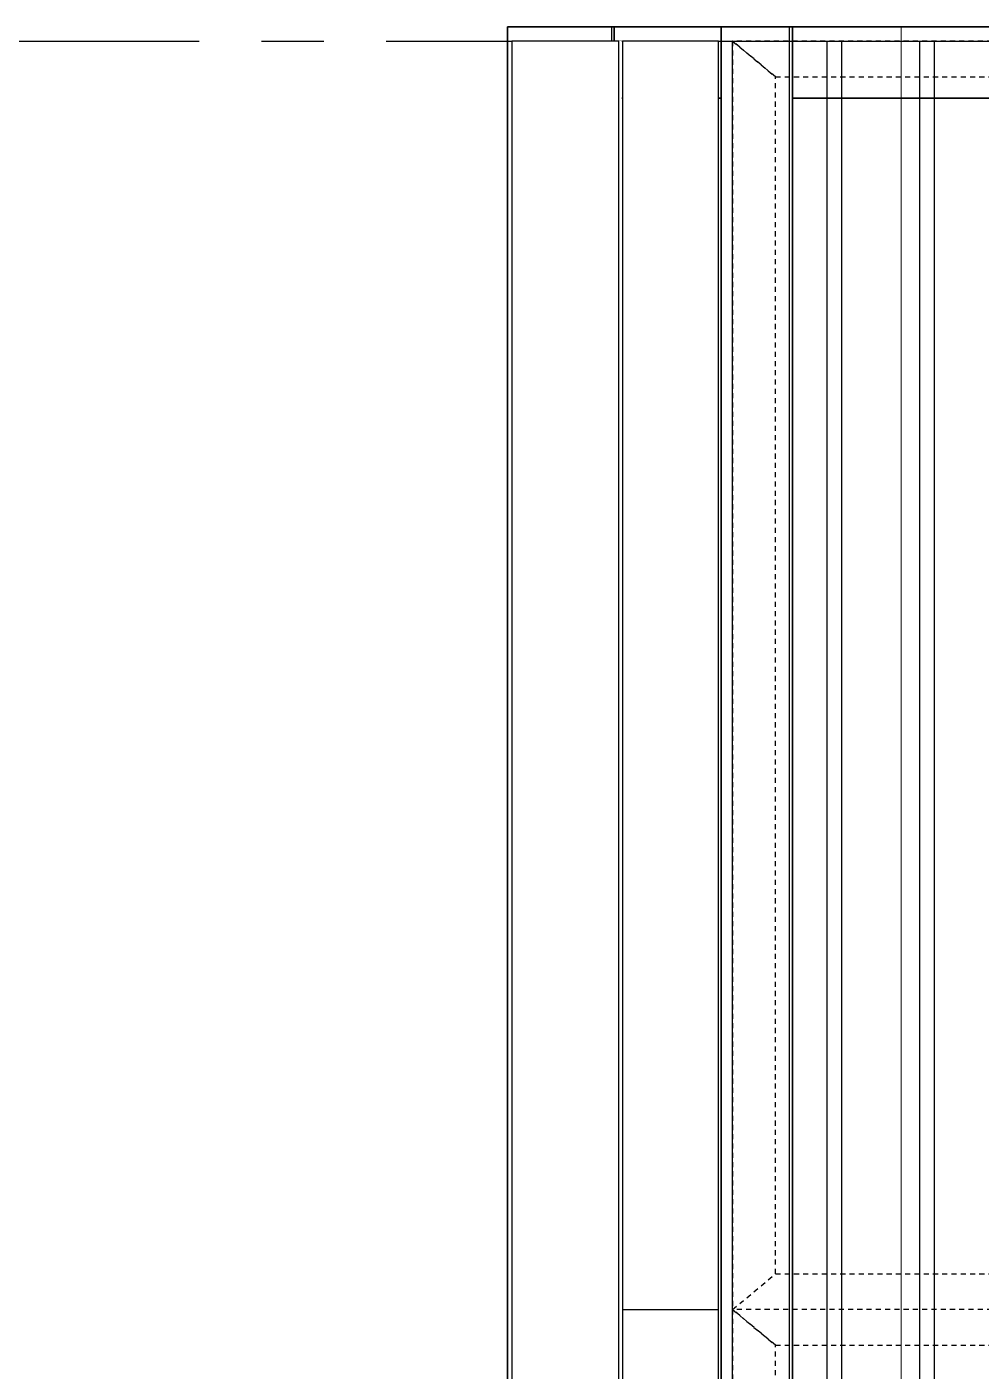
# Model space of a CAD drawing. Header units: millimetres. Extents: x -1379 to 1385823, y -4884429 to 548763.
# Drawn here: x 555367 to 556036, y -2334295 to -2333351 of the extents above; entities that cross this region are included whole.
import ezdxf

# ---------------------------------------------------------------- set-up
doc = ezdxf.new("R2010")
doc.units = ezdxf.units.MM
doc.set_wipeout_variables(frame=1)
for name, pattern in [('CENTER', [50.8, 31.75, -6.35, 6.35, -6.35]), ('TA_GL_000.70000', [1.925, 0.7, -0.175, 0.175, -0.175, 0.7]), ('TA_HL_001.00000', [6.5, 3.55, -2.95])]:
    doc.linetypes.add(name, pattern=pattern)
for name, color, linetype in [('000 - 0_SYM_DWG_GRIDLINE_MAIN_COLOR_251', 7, 'Continuous'), ('000 - GRID', 7, 'CENTER'), ('010 - ASPG_EXTR_MAIN_COLOR_2', 7, 'Continuous'), ('010 - ASPG_EXTR_WIPEOUT_', 7, 'Continuous'), ('010 - ASPG_FRAMING_MAIN_COLOR_1', 7, 'Continuous'), ('010 - ASPG_FRAMING_SUB_COLOR_2', 7, 'Continuous'), ('010 - ASPG_FRAMING_WIPEOUT_', 7, 'Continuous')]:
    doc.layers.add(name, color=color, linetype=linetype)
doc.layers.add('000 - CONCRETE_EX_LOUVERS_DEF_SUB', color=7, linetype='Continuous', plot=False)
doc.styles.add('TA', font='', dxfattribs={"height": 4.5})
doc.styles.get('TA').set_extended_font_data('Cordia New')

# ---------------------------------------------------------------- blocks, each defined once
blk = doc.blocks.new('DPA_CP_Entrance Louver Grill Vertical Z - Louver Grill Vertical Z-5247632-IV01 - ELEVATION 2')
at = {"layer": '000 - CONCRETE_EX_LOUVERS_DEF_SUB', "color": 7}
for p, q in [((-2315352.73, 111625), (-2315427.73, 111625)), ((-2315427.73, 111625), (-2315354.73, 111625)), ((-2315427.73, 111625), (-2315427.73, 109825)), ((-2315427.73, 111625), (-2315427.73, 109825)), ((-2315354.73, 111625), (-2315427.73, 111625)), ((-2315427.73, 111625), (-2315352.73, 111625)), ((-2315427.73, 109825), (-2315427.73, 111625)), ((-2315427.73, 109825), (-2315427.73, 111625)), ((-2315354.73, 111625), (-2315352.73, 111625)), ((-2315352.73, 111625), (-2315354.73, 111625)), ((-2315352.73, 111625), (-2315352.73, 109825)), ((-2315352.73, 109825), (-2315352.73, 111625)), ((-2315352.73, 111625), (-2315352.73, 109825)), ((-2315352.73, 109825), (-2315352.73, 111625)), ((-2315277.73, 111625), (-2315352.73, 111625)), ((-2315352.73, 111625), (-2315352.73, 111575)), ((-2315352.73, 111575), (-2315352.73, 111625)), ((-2315352.73, 111625), (-2315277.73, 111625)), ((-2315277.73, 111625), (-2315227.73, 111625)), ((-2315227.73, 111625), (-2315277.73, 111625)), ((-2315277.73, 111625), (-2315227.73, 111625)), ((-2315227.73, 111625), (-2315277.73, 111625)), ((-2315277.73, 111625), (-2315277.73, 109825)), ((-2315277.73, 109825), (-2315277.73, 111625)), ((-2315277.73, 111625), (-2315277.73, 109825)), ((-2315277.73, 109825), (-2315277.73, 111625)), ((-2315277.73, 111575), (-2315277.73, 111625)), ((-2315277.73, 111625), (-2315277.73, 111575)), ((-2315352.73, 111575), (-2315277.73, 111575)), ((-2315277.73, 111575), (-2315352.73, 111575)), ((-2315227.73, 109885), (-2315227.73, 111575)), ((-2315227.73, 109885), (-2315227.73, 111575)), ((-2315227.73, 109885), (-2315227.73, 111575)), ((-2315227.73, 109885), (-2315227.73, 111575))]:
    blk.add_line(p, q, dxfattribs=at)
blk = doc.blocks.new('GM_Louver Grill Vertical Z1 - Z Profile-5053999-IV01 - ELEVATION 2')
at = {"layer": '000 - CONCRETE_EX_LOUVERS_DEF_SUB', "color": 7, "lineweight": 9}
for p, q in [((-2315425.73, 111625), (-2315427.73, 111625)), ((-2315427.73, 111625), (-2315354.73, 111625)), ((-2315427.73, 109825), (-2315427.73, 111625)), ((-2315427.73, 109825), (-2315427.73, 111625)), ((-2315427.73, 109825), (-2315427.73, 111625)), ((-2315352.73, 111625), (-2315425.73, 111625)), ((-2315354.73, 111625), (-2315352.73, 111625)), ((-2315352.73, 111625), (-2315352.73, 109825)), ((-2315352.73, 109825), (-2315352.73, 111625))]:
    blk.add_line(p, q, dxfattribs=at)
blk = doc.blocks.new('DPA_CP_Entrance Louver Grill Vertical Z - Louver Grill Vertical Z-5053933-IV01 - ELEVATION 2')
at = {"layer": '000 - CONCRETE_EX_LOUVERS_DEF_SUB', "color": 7}
for p, q in [((-2315352.73, 111625), (-2315427.73, 111625)), ((-2315427.73, 111625), (-2315354.73, 111625)), ((-2315427.73, 111625), (-2315427.73, 109825)), ((-2315427.73, 111625), (-2315427.73, 109825)), ((-2315354.73, 111625), (-2315427.73, 111625)), ((-2315427.73, 111625), (-2315352.73, 111625)), ((-2315427.73, 109825), (-2315427.73, 111625)), ((-2315427.73, 109825), (-2315427.73, 111625)), ((-2315354.73, 111625), (-2315352.73, 111625)), ((-2315352.73, 111625), (-2315354.73, 111625)), ((-2315352.73, 111625), (-2315352.73, 109825)), ((-2315352.73, 109825), (-2315352.73, 111625)), ((-2315352.73, 111625), (-2315352.73, 109825)), ((-2315352.73, 109825), (-2315352.73, 111625)), ((-2315277.73, 111625), (-2315352.73, 111625)), ((-2315352.73, 111625), (-2315352.73, 111575)), ((-2315352.73, 111575), (-2315352.73, 111625)), ((-2315352.73, 111625), (-2315277.73, 111625)), ((-2315277.73, 111625), (-2315227.73, 111625)), ((-2315227.73, 111625), (-2315277.73, 111625)), ((-2315277.73, 111625), (-2315227.73, 111625)), ((-2315227.73, 111625), (-2315277.73, 111625)), ((-2315277.73, 111625), (-2315277.73, 109825)), ((-2315277.73, 109825), (-2315277.73, 111625)), ((-2315277.73, 111625), (-2315277.73, 109825)), ((-2315277.73, 109825), (-2315277.73, 111625)), ((-2315277.73, 111575), (-2315277.73, 111625)), ((-2315277.73, 111625), (-2315277.73, 111575)), ((-2315352.73, 111575), (-2315277.73, 111575)), ((-2315277.73, 111575), (-2315352.73, 111575)), ((-2315227.73, 109885), (-2315227.73, 111575)), ((-2315227.73, 109885), (-2315227.73, 111575)), ((-2315227.73, 109885), (-2315227.73, 111575)), ((-2315227.73, 109885), (-2315227.73, 111575))]:
    blk.add_line(p, q, dxfattribs=at)
blk = doc.blocks.new('DPA_CP_Entrance Louver Grill Vertical Z - Louver Grill Vertical Z-V47-IV01 - ELEVATION 2')
at = {"layer": '000 - CONCRETE_EX_LOUVERS_DEF_SUB', "color": 7}
for p, q in [((-2315352.73, 111625), (-2315427.73, 111625)), ((-2315427.73, 111625), (-2315354.73, 111625)), ((-2315427.73, 111625), (-2315427.73, 109825)), ((-2315427.73, 111625), (-2315427.73, 109825)), ((-2315354.73, 111625), (-2315427.73, 111625)), ((-2315427.73, 111625), (-2315352.73, 111625)), ((-2315427.73, 109825), (-2315427.73, 111625)), ((-2315427.73, 109825), (-2315427.73, 111625)), ((-2315354.73, 111625), (-2315352.73, 111625)), ((-2315354.73, 111625), (-2315354.73, 109825)), ((-2315354.73, 111625), (-2315354.73, 109825)), ((-2315352.73, 111625), (-2315354.73, 111625)), ((-2315352.73, 111625), (-2315352.73, 109825)), ((-2315352.73, 109825), (-2315352.73, 111625)), ((-2315352.73, 111625), (-2315352.73, 109825)), ((-2315352.73, 109825), (-2315352.73, 111625)), ((-2315277.73, 111625), (-2315352.73, 111625)), ((-2315352.73, 111625), (-2315352.73, 111575)), ((-2315352.73, 111575), (-2315352.73, 111625)), ((-2315352.73, 111625), (-2315277.73, 111625)), ((-2315277.73, 111625), (-2315227.73, 111625)), ((-2315227.73, 111625), (-2315277.73, 111625)), ((-2315277.73, 111625), (-2315227.73, 111625)), ((-2315227.73, 111625), (-2315277.73, 111625)), ((-2315277.73, 111625), (-2315277.73, 109825)), ((-2315277.73, 109825), (-2315277.73, 111625)), ((-2315277.73, 111625), (-2315277.73, 109825)), ((-2315277.73, 109825), (-2315277.73, 111625)), ((-2315277.73, 111575), (-2315277.73, 111625)), ((-2315277.73, 111625), (-2315277.73, 111575)), ((-2315227.73, 109825), (-2315227.73, 111625)), ((-2315352.73, 111575), (-2315277.73, 111575)), ((-2315277.73, 111575), (-2315352.73, 111575)), ((-2315227.73, 109885), (-2315227.73, 111575)), ((-2315227.73, 109885), (-2315227.73, 111575)), ((-2315227.73, 109885), (-2315227.73, 111575))]:
    blk.add_line(p, q, dxfattribs=at)
blk = doc.blocks.new('GM_Louver Grill Vertical Z1 - Z Profile-V48-IV01 - ELEVATION 2')
at = {"layer": '000 - CONCRETE_EX_LOUVERS_DEF_SUB', "color": 7, "lineweight": 9}
for p, q in [((-2315425.73, 111625), (-2315427.73, 111625)), ((-2315427.73, 111625), (-2315354.73, 111625)), ((-2315427.73, 109825), (-2315427.73, 111625)), ((-2315427.73, 109825), (-2315427.73, 111625)), ((-2315427.73, 109825), (-2315427.73, 111625)), ((-2315352.73, 111625), (-2315425.73, 111625)), ((-2315354.73, 111625), (-2315352.73, 111625)), ((-2315354.73, 111625), (-2315354.73, 109825)), ((-2315354.73, 109825), (-2315354.73, 111625)), ((-2315352.73, 111625), (-2315352.73, 109825)), ((-2315352.73, 109825), (-2315352.73, 111625))]:
    blk.add_line(p, q, dxfattribs=at)
blk = doc.blocks.new('DPA_CP_Entrance Louver Grill Vertical Z - Louver Grill Vertical Z-5243039-IV01 - ELEVATION 2')
at = {"layer": '000 - CONCRETE_EX_LOUVERS_DEF_SUB', "color": 7}
for p, q in [((-2315277.73, 111625), (-2315227.73, 111625)), ((-2315227.73, 111625), (-2315277.73, 111625)), ((-2315277.73, 111625), (-2315277.73, 109825)), ((-2315277.73, 109825), (-2315277.73, 111625)), ((-2315227.73, 111625), (-2315277.73, 111625)), ((-2315277.73, 111625), (-2315229.73, 111625)), ((-2315277.73, 109825), (-2315277.73, 111625)), ((-2315277.73, 109825), (-2315277.73, 111625)), ((-2315277.73, 111575), (-2315277.73, 111625)), ((-2315277.73, 111625), (-2315277.73, 111575)), ((-2315277.73, 111625), (-2313909.73, 111625)), ((-2315277.73, 111625), (-2313909.73, 111625)), ((-2315229.73, 111625), (-2315227.73, 111625)), ((-2315229.73, 109825), (-2315229.73, 111625)), ((-2315229.73, 109825), (-2315229.73, 111625)), ((-2315227.73, 111625), (-2315227.73, 109825)), ((-2315227.73, 109825), (-2315227.73, 111625)), ((-2315227.73, 109885), (-2315227.73, 111575)), ((-2315227.73, 109885), (-2315227.73, 111575)), ((-2313959.73, 111575), (-2315227.73, 111575)), ((-2315227.73, 111575), (-2313959.73, 111575)), ((-2313959.73, 111575), (-2315227.73, 111575)), ((-2315227.73, 111575), (-2313959.73, 111575)), ((-2315227.73, 109885), (-2315227.73, 111575)), ((-2315227.73, 109885), (-2315227.73, 111575))]:
    blk.add_line(p, q, dxfattribs=at)
blk = doc.blocks.new('GM_Louver Grill Vertical Z1 - Z Profile-V49-IV01 - ELEVATION 2')
at = {"layer": '000 - CONCRETE_EX_LOUVERS_DEF_SUB', "color": 7, "lineweight": 9}
blk.add_line((-2314009.73, 109825), (-2314009.73, 111625), dxfattribs=at)
blk = doc.blocks.new('DPA_CP_Entrance Louver Grill Vertical Z - Louver Grill Vertical Z-5242974-IV01 - ELEVATION 2')
at = {"layer": '000 - CONCRETE_EX_LOUVERS_DEF_SUB', "color": 7}
for p, q in [((-2315227.73, 111625), (-2315277.73, 111625)), ((-2315277.73, 111625), (-2315227.73, 111625)), ((-2315277.73, 109825), (-2315277.73, 111625)), ((-2315277.73, 109825), (-2315277.73, 111625)), ((-2315229.73, 111625), (-2315277.73, 111625)), ((-2315277.73, 111625), (-2315227.73, 111625)), ((-2315277.73, 111625), (-2315277.73, 109825)), ((-2315277.73, 111625), (-2315277.73, 109825)), ((-2315277.73, 111575), (-2315277.73, 111625)), ((-2315277.73, 111625), (-2315277.73, 111575)), ((-2313910.23, 111625), (-2315277.73, 111625)), ((-2313910.23, 111625), (-2315277.73, 111625)), ((-2315227.73, 111625), (-2315229.73, 111625)), ((-2315227.73, 111575), (-2315227.73, 109885)), ((-2315227.73, 109885), (-2315227.73, 111575)), ((-2315227.73, 111575), (-2315227.73, 109885)), ((-2315227.73, 109885), (-2315227.73, 111575)), ((-2315227.73, 111575), (-2313960.23, 111575)), ((-2313960.23, 111575), (-2315227.73, 111575)), ((-2315227.73, 111575), (-2313960.23, 111575)), ((-2313960.23, 111575), (-2315227.73, 111575)), ((-2315227.73, 111575), (-2315227.73, 109885)), ((-2315227.73, 109885), (-2315227.73, 111575))]:
    blk.add_line(p, q, dxfattribs=at)
blk = doc.blocks.new('C-1-IV01_REV00_20260605-145254_ELEVATION_2_EX')
at = {"layer": '000 - CONCRETE_EX_LOUVERS_DEF_SUB', "color": 7}
for name, p in [('DPA_CP_Entrance Louver Grill Vertical Z - Louver Grill Vertical Z-5247632-IV01 - ELEVATION 2', (2299332.73, -1.01)), ('GM_Louver Grill Vertical Z1 - Z Profile-5053999-IV01 - ELEVATION 2', (2299332.73, -1.01)), ('GM_Louver Grill Vertical Z1 - Z Profile-5053999-IV01 - ELEVATION 2', (2299332.73, -1.01)), ('GM_Louver Grill Vertical Z1 - Z Profile-5053999-IV01 - ELEVATION 2', (2299332.73, -1.01)), ('GM_Louver Grill Vertical Z1 - Z Profile-5053999-IV01 - ELEVATION 2', (2299332.73, -1.01)), ('GM_Louver Grill Vertical Z1 - Z Profile-5053999-IV01 - ELEVATION 2', (2299332.73, -1.01)), ('GM_Louver Grill Vertical Z1 - Z Profile-5053999-IV01 - ELEVATION 2', (2299332.73, -1.01)), ('GM_Louver Grill Vertical Z1 - Z Profile-5053999-IV01 - ELEVATION 2', (2299332.73, -1.01)), ('GM_Louver Grill Vertical Z1 - Z Profile-5053999-IV01 - ELEVATION 2', (2299332.73, -1.01)), ('GM_Louver Grill Vertical Z1 - Z Profile-5053999-IV01 - ELEVATION 2', (2299332.73, -1.01)), ('GM_Louver Grill Vertical Z1 - Z Profile-5053999-IV01 - ELEVATION 2', (2299332.73, -1.01)), ('GM_Louver Grill Vertical Z1 - Z Profile-5053999-IV01 - ELEVATION 2', (2299332.73, -1.01)), ('GM_Louver Grill Vertical Z1 - Z Profile-5053999-IV01 - ELEVATION 2', (2299332.73, -1.01)), ('GM_Louver Grill Vertical Z1 - Z Profile-5053999-IV01 - ELEVATION 2', (2299332.73, -1.01)), ('GM_Louver Grill Vertical Z1 - Z Profile-5053999-IV01 - ELEVATION 2', (2299332.73, -1.01)), ('DPA_CP_Entrance Louver Grill Vertical Z - Louver Grill Vertical Z-5053933-IV01 - ELEVATION 2', (2299332.73, -1.01)), ('DPA_CP_Entrance Louver Grill Vertical Z - Louver Grill Vertical Z-5053933-IV01 - ELEVATION 2', (2299332.73, -1.01)), ('DPA_CP_Entrance Louver Grill Vertical Z - Louver Grill Vertical Z-5053933-IV01 - ELEVATION 2', (2299332.73, -1.01)), ('DPA_CP_Entrance Louver Grill Vertical Z - Louver Grill Vertical Z-5053933-IV01 - ELEVATION 2', (2299332.73, -1.01)), ('DPA_CP_Entrance Louver Grill Vertical Z - Louver Grill Vertical Z-5053933-IV01 - ELEVATION 2', (2299332.73, -1.01)), ('DPA_CP_Entrance Louver Grill Vertical Z - Louver Grill Vertical Z-5053933-IV01 - ELEVATION 2', (2299332.73, -1.01)), ('DPA_CP_Entrance Louver Grill Vertical Z - Louver Grill Vertical Z-5053933-IV01 - ELEVATION 2', (2299332.73, -1.01)), ('DPA_CP_Entrance Louver Grill Vertical Z - Louver Grill Vertical Z-5053933-IV01 - ELEVATION 2', (2299332.73, -1.01)), ('DPA_CP_Entrance Louver Grill Vertical Z - Louver Grill Vertical Z-5053933-IV01 - ELEVATION 2', (2299332.73, -1.01)), ('DPA_CP_Entrance Louver Grill Vertical Z - Louver Grill Vertical Z-V47-IV01 - ELEVATION 2', (2299332.73, -1.01)), ('GM_Louver Grill Vertical Z1 - Z Profile-5053999-IV01 - ELEVATION 2', (2299332.73, -1.01)), ('GM_Louver Grill Vertical Z1 - Z Profile-5053999-IV01 - ELEVATION 2', (2299332.73, -1.01)), ('GM_Louver Grill Vertical Z1 - Z Profile-5053999-IV01 - ELEVATION 2', (2299332.73, -1.01)), ('GM_Louver Grill Vertical Z1 - Z Profile-5053999-IV01 - ELEVATION 2', (2299332.73, -1.01)), ('GM_Louver Grill Vertical Z1 - Z Profile-5053999-IV01 - ELEVATION 2', (2299332.73, -1.01)), ('GM_Louver Grill Vertical Z1 - Z Profile-5053999-IV01 - ELEVATION 2', (2299332.73, -1.01)), ('GM_Louver Grill Vertical Z1 - Z Profile-5053999-IV01 - ELEVATION 2', (2299332.73, -1.01)), ('GM_Louver Grill Vertical Z1 - Z Profile-5053999-IV01 - ELEVATION 2', (2299332.73, -1.01)), ('GM_Louver Grill Vertical Z1 - Z Profile-5053999-IV01 - ELEVATION 2', (2299332.73, -1.01)), ('GM_Louver Grill Vertical Z1 - Z Profile-5053999-IV01 - ELEVATION 2', (2299332.73, -1.01)), ('GM_Louver Grill Vertical Z1 - Z Profile-5053999-IV01 - ELEVATION 2', (2299332.73, -1.01)), ('GM_Louver Grill Vertical Z1 - Z Profile-5053999-IV01 - ELEVATION 2', (2299332.73, -1.01)), ('GM_Louver Grill Vertical Z1 - Z Profile-5053999-IV01 - ELEVATION 2', (2299332.73, -1.01)), ('GM_Louver Grill Vertical Z1 - Z Profile-5053999-IV01 - ELEVATION 2', (2299332.73, -1.01)), ('GM_Louver Grill Vertical Z1 - Z Profile-5053999-IV01 - ELEVATION 2', (2299332.73, -1.01)), ('GM_Louver Grill Vertical Z1 - Z Profile-5053999-IV01 - ELEVATION 2', (2299332.73, -1.01)), ('GM_Louver Grill Vertical Z1 - Z Profile-5053999-IV01 - ELEVATION 2', (2299332.73, -1.01)), ('GM_Louver Grill Vertical Z1 - Z Profile-5053999-IV01 - ELEVATION 2', (2299332.73, -1.01)), ('GM_Louver Grill Vertical Z1 - Z Profile-5053999-IV01 - ELEVATION 2', (2299332.73, -1.01)), ('GM_Louver Grill Vertical Z1 - Z Profile-5053999-IV01 - ELEVATION 2', (2299332.73, -1.01)), ('GM_Louver Grill Vertical Z1 - Z Profile-5053999-IV01 - ELEVATION 2', (2299332.73, -1.01)), ('GM_Louver Grill Vertical Z1 - Z Profile-5053999-IV01 - ELEVATION 2', (2299332.73, -1.01)), ('GM_Louver Grill Vertical Z1 - Z Profile-5053999-IV01 - ELEVATION 2', (2299332.73, -1.01)), ('GM_Louver Grill Vertical Z1 - Z Profile-5053999-IV01 - ELEVATION 2', (2299332.73, -1.01)), ('GM_Louver Grill Vertical Z1 - Z Profile-5053999-IV01 - ELEVATION 2', (2299332.73, -1.01)), ('GM_Louver Grill Vertical Z1 - Z Profile-5053999-IV01 - ELEVATION 2', (2299332.73, -1.01)), ('GM_Louver Grill Vertical Z1 - Z Profile-5053999-IV01 - ELEVATION 2', (2299332.73, -1.01)), ('GM_Louver Grill Vertical Z1 - Z Profile-5053999-IV01 - ELEVATION 2', (2299332.73, -1.01)), ('GM_Louver Grill Vertical Z1 - Z Profile-5053999-IV01 - ELEVATION 2', (2299332.73, -1.01)), ('GM_Louver Grill Vertical Z1 - Z Profile-5053999-IV01 - ELEVATION 2', (2299332.73, -1.01)), ('GM_Louver Grill Vertical Z1 - Z Profile-5053999-IV01 - ELEVATION 2', (2299332.73, -1.01)), ('GM_Louver Grill Vertical Z1 - Z Profile-5053999-IV01 - ELEVATION 2', (2299332.73, -1.01)), ('GM_Louver Grill Vertical Z1 - Z Profile-5053999-IV01 - ELEVATION 2', (2299332.73, -1.01)), ('GM_Louver Grill Vertical Z1 - Z Profile-5053999-IV01 - ELEVATION 2', (2299332.73, -1.01)), ('GM_Louver Grill Vertical Z1 - Z Profile-5053999-IV01 - ELEVATION 2', (2299332.73, -1.01)), ('GM_Louver Grill Vertical Z1 - Z Profile-5053999-IV01 - ELEVATION 2', (2299332.73, -1.01)), ('GM_Louver Grill Vertical Z1 - Z Profile-5053999-IV01 - ELEVATION 2', (2299332.73, -1.01)), ('GM_Louver Grill Vertical Z1 - Z Profile-5053999-IV01 - ELEVATION 2', (2299332.73, -1.01)), ('GM_Louver Grill Vertical Z1 - Z Profile-5053999-IV01 - ELEVATION 2', (2299332.73, -1.01)), ('GM_Louver Grill Vertical Z1 - Z Profile-5053999-IV01 - ELEVATION 2', (2299332.73, -1.01)), ('GM_Louver Grill Vertical Z1 - Z Profile-5053999-IV01 - ELEVATION 2', (2299332.73, -1.01)), ('GM_Louver Grill Vertical Z1 - Z Profile-5053999-IV01 - ELEVATION 2', (2299332.73, -1.01)), ('GM_Louver Grill Vertical Z1 - Z Profile-5053999-IV01 - ELEVATION 2', (2299332.73, -1.01)), ('GM_Louver Grill Vertical Z1 - Z Profile-5053999-IV01 - ELEVATION 2', (2299332.73, -1.01)), ('GM_Louver Grill Vertical Z1 - Z Profile-5053999-IV01 - ELEVATION 2', (2299332.73, -1.01)), ('GM_Louver Grill Vertical Z1 - Z Profile-5053999-IV01 - ELEVATION 2', (2299332.73, -1.01)), ('GM_Louver Grill Vertical Z1 - Z Profile-5053999-IV01 - ELEVATION 2', (2299332.73, -1.01)), ('GM_Louver Grill Vertical Z1 - Z Profile-5053999-IV01 - ELEVATION 2', (2299332.73, -1.01)), ('GM_Louver Grill Vertical Z1 - Z Profile-5053999-IV01 - ELEVATION 2', (2299332.73, -1.01)), ('GM_Louver Grill Vertical Z1 - Z Profile-5053999-IV01 - ELEVATION 2', (2299332.73, -1.01)), ('GM_Louver Grill Vertical Z1 - Z Profile-5053999-IV01 - ELEVATION 2', (2299332.73, -1.01)), ('GM_Louver Grill Vertical Z1 - Z Profile-5053999-IV01 - ELEVATION 2', (2299332.73, -1.01)), ('GM_Louver Grill Vertical Z1 - Z Profile-5053999-IV01 - ELEVATION 2', (2299332.73, -1.01)), ('GM_Louver Grill Vertical Z1 - Z Profile-5053999-IV01 - ELEVATION 2', (2299332.73, -1.01)), ('GM_Louver Grill Vertical Z1 - Z Profile-5053999-IV01 - ELEVATION 2', (2299332.73, -1.01)), ('GM_Louver Grill Vertical Z1 - Z Profile-5053999-IV01 - ELEVATION 2', (2299332.73, -1.01)), ('GM_Louver Grill Vertical Z1 - Z Profile-5053999-IV01 - ELEVATION 2', (2299332.73, -1.01)), ('GM_Louver Grill Vertical Z1 - Z Profile-5053999-IV01 - ELEVATION 2', (2299332.73, -1.01)), ('GM_Louver Grill Vertical Z1 - Z Profile-5053999-IV01 - ELEVATION 2', (2299332.73, -1.01)), ('GM_Louver Grill Vertical Z1 - Z Profile-5053999-IV01 - ELEVATION 2', (2299332.73, -1.01)), ('GM_Louver Grill Vertical Z1 - Z Profile-5053999-IV01 - ELEVATION 2', (2299332.73, -1.01)), ('GM_Louver Grill Vertical Z1 - Z Profile-5053999-IV01 - ELEVATION 2', (2299332.73, -1.01)), ('GM_Louver Grill Vertical Z1 - Z Profile-5053999-IV01 - ELEVATION 2', (2299332.73, -1.01)), ('GM_Louver Grill Vertical Z1 - Z Profile-5053999-IV01 - ELEVATION 2', (2299332.73, -1.01)), ('GM_Louver Grill Vertical Z1 - Z Profile-5053999-IV01 - ELEVATION 2', (2299332.73, -1.01)), ('GM_Louver Grill Vertical Z1 - Z Profile-5053999-IV01 - ELEVATION 2', (2299332.73, -1.01)), ('GM_Louver Grill Vertical Z1 - Z Profile-5053999-IV01 - ELEVATION 2', (2299332.73, -1.01)), ('GM_Louver Grill Vertical Z1 - Z Profile-5053999-IV01 - ELEVATION 2', (2299332.73, -1.01)), ('GM_Louver Grill Vertical Z1 - Z Profile-5053999-IV01 - ELEVATION 2', (2299332.73, -1.01)), ('GM_Louver Grill Vertical Z1 - Z Profile-5053999-IV01 - ELEVATION 2', (2299332.73, -1.01)), ('GM_Louver Grill Vertical Z1 - Z Profile-5053999-IV01 - ELEVATION 2', (2299332.73, -1.01)), ('GM_Louver Grill Vertical Z1 - Z Profile-5053999-IV01 - ELEVATION 2', (2299332.73, -1.01)), ('GM_Louver Grill Vertical Z1 - Z Profile-5053999-IV01 - ELEVATION 2', (2299332.73, -1.01)), ('GM_Louver Grill Vertical Z1 - Z Profile-5053999-IV01 - ELEVATION 2', (2299332.73, -1.01)), ('GM_Louver Grill Vertical Z1 - Z Profile-5053999-IV01 - ELEVATION 2', (2299332.73, -1.01)), ('GM_Louver Grill Vertical Z1 - Z Profile-5053999-IV01 - ELEVATION 2', (2299332.73, -1.01)), ('GM_Louver Grill Vertical Z1 - Z Profile-5053999-IV01 - ELEVATION 2', (2299332.73, -1.01)), ('GM_Louver Grill Vertical Z1 - Z Profile-5053999-IV01 - ELEVATION 2', (2299332.73, -1.01)), ('GM_Louver Grill Vertical Z1 - Z Profile-5053999-IV01 - ELEVATION 2', (2299332.73, -1.01)), ('GM_Louver Grill Vertical Z1 - Z Profile-5053999-IV01 - ELEVATION 2', (2299332.73, -1.01)), ('GM_Louver Grill Vertical Z1 - Z Profile-5053999-IV01 - ELEVATION 2', (2299332.73, -1.01)), ('GM_Louver Grill Vertical Z1 - Z Profile-5053999-IV01 - ELEVATION 2', (2299332.73, -1.01)), ('GM_Louver Grill Vertical Z1 - Z Profile-5053999-IV01 - ELEVATION 2', (2299332.73, -1.01)), ('GM_Louver Grill Vertical Z1 - Z Profile-5053999-IV01 - ELEVATION 2', (2299332.73, -1.01)), ('GM_Louver Grill Vertical Z1 - Z Profile-5053999-IV01 - ELEVATION 2', (2299332.73, -1.01)), ('GM_Louver Grill Vertical Z1 - Z Profile-5053999-IV01 - ELEVATION 2', (2299332.73, -1.01)), ('GM_Louver Grill Vertical Z1 - Z Profile-5053999-IV01 - ELEVATION 2', (2299332.73, -1.01)), ('GM_Louver Grill Vertical Z1 - Z Profile-5053999-IV01 - ELEVATION 2', (2299332.73, -1.01)), ('GM_Louver Grill Vertical Z1 - Z Profile-5053999-IV01 - ELEVATION 2', (2299332.73, -1.01)), ('GM_Louver Grill Vertical Z1 - Z Profile-5053999-IV01 - ELEVATION 2', (2299332.73, -1.01)), ('GM_Louver Grill Vertical Z1 - Z Profile-5053999-IV01 - ELEVATION 2', (2299332.73, -1.01)), ('GM_Louver Grill Vertical Z1 - Z Profile-5053999-IV01 - ELEVATION 2', (2299332.73, -1.01)), ('GM_Louver Grill Vertical Z1 - Z Profile-5053999-IV01 - ELEVATION 2', (2299332.73, -1.01)), ('GM_Louver Grill Vertical Z1 - Z Profile-5053999-IV01 - ELEVATION 2', (2299332.73, -1.01)), ('GM_Louver Grill Vertical Z1 - Z Profile-5053999-IV01 - ELEVATION 2', (2299332.73, -1.01)), ('GM_Louver Grill Vertical Z1 - Z Profile-5053999-IV01 - ELEVATION 2', (2299332.73, -1.01)), ('GM_Louver Grill Vertical Z1 - Z Profile-5053999-IV01 - ELEVATION 2', (2299332.73, -1.01)), ('GM_Louver Grill Vertical Z1 - Z Profile-5053999-IV01 - ELEVATION 2', (2299332.73, -1.01)), ('GM_Louver Grill Vertical Z1 - Z Profile-5053999-IV01 - ELEVATION 2', (2299332.73, -1.01)), ('GM_Louver Grill Vertical Z1 - Z Profile-5053999-IV01 - ELEVATION 2', (2299332.73, -1.01)), ('GM_Louver Grill Vertical Z1 - Z Profile-5053999-IV01 - ELEVATION 2', (2299332.73, -1.01)), ('GM_Louver Grill Vertical Z1 - Z Profile-5053999-IV01 - ELEVATION 2', (2299332.73, -1.01)), ('GM_Louver Grill Vertical Z1 - Z Profile-5053999-IV01 - ELEVATION 2', (2299332.73, -1.01)), ('GM_Louver Grill Vertical Z1 - Z Profile-5053999-IV01 - ELEVATION 2', (2299332.73, -1.01)), ('GM_Louver Grill Vertical Z1 - Z Profile-5053999-IV01 - ELEVATION 2', (2299332.73, -1.01)), ('GM_Louver Grill Vertical Z1 - Z Profile-5053999-IV01 - ELEVATION 2', (2299332.73, -1.01)), ('GM_Louver Grill Vertical Z1 - Z Profile-5053999-IV01 - ELEVATION 2', (2299332.73, -1.01)), ('GM_Louver Grill Vertical Z1 - Z Profile-5053999-IV01 - ELEVATION 2', (2299332.73, -1.01)), ('GM_Louver Grill Vertical Z1 - Z Profile-5053999-IV01 - ELEVATION 2', (2299332.73, -1.01)), ('GM_Louver Grill Vertical Z1 - Z Profile-5053999-IV01 - ELEVATION 2', (2299332.73, -1.01)), ('GM_Louver Grill Vertical Z1 - Z Profile-5053999-IV01 - ELEVATION 2', (2299332.73, -1.01)), ('GM_Louver Grill Vertical Z1 - Z Profile-5053999-IV01 - ELEVATION 2', (2299332.73, -1.01)), ('GM_Louver Grill Vertical Z1 - Z Profile-5053999-IV01 - ELEVATION 2', (2299332.73, -1.01)), ('GM_Louver Grill Vertical Z1 - Z Profile-5053999-IV01 - ELEVATION 2', (2299332.73, -1.01)), ('GM_Louver Grill Vertical Z1 - Z Profile-5053999-IV01 - ELEVATION 2', (2299332.73, -1.01)), ('GM_Louver Grill Vertical Z1 - Z Profile-5053999-IV01 - ELEVATION 2', (2299332.73, -1.01)), ('GM_Louver Grill Vertical Z1 - Z Profile-5053999-IV01 - ELEVATION 2', (2299332.73, -1.01)), ('GM_Louver Grill Vertical Z1 - Z Profile-5053999-IV01 - ELEVATION 2', (2299332.73, -1.01)), ('GM_Louver Grill Vertical Z1 - Z Profile-5053999-IV01 - ELEVATION 2', (2299332.73, -1.01)), ('GM_Louver Grill Vertical Z1 - Z Profile-5053999-IV01 - ELEVATION 2', (2299332.73, -1.01)), ('GM_Louver Grill Vertical Z1 - Z Profile-5053999-IV01 - ELEVATION 2', (2299332.73, -1.01)), ('GM_Louver Grill Vertical Z1 - Z Profile-5053999-IV01 - ELEVATION 2', (2299332.73, -1.01)), ('GM_Louver Grill Vertical Z1 - Z Profile-5053999-IV01 - ELEVATION 2', (2299332.73, -1.01)), ('GM_Louver Grill Vertical Z1 - Z Profile-5053999-IV01 - ELEVATION 2', (2299332.73, -1.01)), ('GM_Louver Grill Vertical Z1 - Z Profile-5053999-IV01 - ELEVATION 2', (2299332.73, -1.01)), ('GM_Louver Grill Vertical Z1 - Z Profile-5053999-IV01 - ELEVATION 2', (2299332.73, -1.01)), ('GM_Louver Grill Vertical Z1 - Z Profile-5053999-IV01 - ELEVATION 2', (2299332.73, -1.01)), ('GM_Louver Grill Vertical Z1 - Z Profile-5053999-IV01 - ELEVATION 2', (2299332.73, -1.01)), ('GM_Louver Grill Vertical Z1 - Z Profile-5053999-IV01 - ELEVATION 2', (2299332.73, -1.01)), ('GM_Louver Grill Vertical Z1 - Z Profile-5053999-IV01 - ELEVATION 2', (2299332.73, -1.01)), ('GM_Louver Grill Vertical Z1 - Z Profile-5053999-IV01 - ELEVATION 2', (2299332.73, -1.01)), ('GM_Louver Grill Vertical Z1 - Z Profile-5053999-IV01 - ELEVATION 2', (2299332.73, -1.01)), ('GM_Louver Grill Vertical Z1 - Z Profile-5053999-IV01 - ELEVATION 2', (2299332.73, -1.01)), ('GM_Louver Grill Vertical Z1 - Z Profile-5053999-IV01 - ELEVATION 2', (2299332.73, -1.01)), ('GM_Louver Grill Vertical Z1 - Z Profile-5053999-IV01 - ELEVATION 2', (2299332.73, -1.01)), ('GM_Louver Grill Vertical Z1 - Z Profile-5053999-IV01 - ELEVATION 2', (2299332.73, -1.01)), ('GM_Louver Grill Vertical Z1 - Z Profile-5053999-IV01 - ELEVATION 2', (2299332.73, -1.01)), ('GM_Louver Grill Vertical Z1 - Z Profile-5053999-IV01 - ELEVATION 2', (2299332.73, -1.01)), ('GM_Louver Grill Vertical Z1 - Z Profile-5053999-IV01 - ELEVATION 2', (2299332.73, -1.01)), ('GM_Louver Grill Vertical Z1 - Z Profile-5053999-IV01 - ELEVATION 2', (2299332.73, -1.01)), ('GM_Louver Grill Vertical Z1 - Z Profile-5053999-IV01 - ELEVATION 2', (2299332.73, -1.01)), ('GM_Louver Grill Vertical Z1 - Z Profile-5053999-IV01 - ELEVATION 2', (2299332.73, -1.01)), ('GM_Louver Grill Vertical Z1 - Z Profile-5053999-IV01 - ELEVATION 2', (2299332.73, -1.01)), ('GM_Louver Grill Vertical Z1 - Z Profile-5053999-IV01 - ELEVATION 2', (2299332.73, -1.01)), ('GM_Louver Grill Vertical Z1 - Z Profile-5053999-IV01 - ELEVATION 2', (2299332.73, -1.01)), ('GM_Louver Grill Vertical Z1 - Z Profile-5053999-IV01 - ELEVATION 2', (2299332.73, -1.01)), ('GM_Louver Grill Vertical Z1 - Z Profile-5053999-IV01 - ELEVATION 2', (2299332.73, -1.01)), ('GM_Louver Grill Vertical Z1 - Z Profile-5053999-IV01 - ELEVATION 2', (2299332.73, -1.01)), ('GM_Louver Grill Vertical Z1 - Z Profile-5053999-IV01 - ELEVATION 2', (2299332.73, -1.01)), ('GM_Louver Grill Vertical Z1 - Z Profile-5053999-IV01 - ELEVATION 2', (2299332.73, -1.01)), ('GM_Louver Grill Vertical Z1 - Z Profile-5053999-IV01 - ELEVATION 2', (2299332.73, -1.01)), ('GM_Louver Grill Vertical Z1 - Z Profile-5053999-IV01 - ELEVATION 2', (2299332.73, -1.01)), ('GM_Louver Grill Vertical Z1 - Z Profile-5053999-IV01 - ELEVATION 2', (2299332.73, -1.01)), ('GM_Louver Grill Vertical Z1 - Z Profile-5053999-IV01 - ELEVATION 2', (2299332.73, -1.01)), ('GM_Louver Grill Vertical Z1 - Z Profile-5053999-IV01 - ELEVATION 2', (2299332.73, -1.01)), ('GM_Louver Grill Vertical Z1 - Z Profile-5053999-IV01 - ELEVATION 2', (2299332.73, -1.01)), ('GM_Louver Grill Vertical Z1 - Z Profile-5053999-IV01 - ELEVATION 2', (2299332.73, -1.01)), ('GM_Louver Grill Vertical Z1 - Z Profile-5053999-IV01 - ELEVATION 2', (2299332.73, -1.01)), ('GM_Louver Grill Vertical Z1 - Z Profile-5053999-IV01 - ELEVATION 2', (2299332.73, -1.01)), ('GM_Louver Grill Vertical Z1 - Z Profile-5053999-IV01 - ELEVATION 2', (2299332.73, -1.01)), ('GM_Louver Grill Vertical Z1 - Z Profile-5053999-IV01 - ELEVATION 2', (2299332.73, -1.01)), ('GM_Louver Grill Vertical Z1 - Z Profile-5053999-IV01 - ELEVATION 2', (2299332.73, -1.01)), ('GM_Louver Grill Vertical Z1 - Z Profile-5053999-IV01 - ELEVATION 2', (2299332.73, -1.01)), ('GM_Louver Grill Vertical Z1 - Z Profile-5053999-IV01 - ELEVATION 2', (2299332.73, -1.01)), ('GM_Louver Grill Vertical Z1 - Z Profile-5053999-IV01 - ELEVATION 2', (2299332.73, -1.01)), ('GM_Louver Grill Vertical Z1 - Z Profile-5053999-IV01 - ELEVATION 2', (2299332.73, -1.01)), ('GM_Louver Grill Vertical Z1 - Z Profile-5053999-IV01 - ELEVATION 2', (2299332.73, -1.01)), ('GM_Louver Grill Vertical Z1 - Z Profile-5053999-IV01 - ELEVATION 2', (2299332.73, -1.01)), ('GM_Louver Grill Vertical Z1 - Z Profile-5053999-IV01 - ELEVATION 2', (2299332.73, -1.01)), ('GM_Louver Grill Vertical Z1 - Z Profile-5053999-IV01 - ELEVATION 2', (2299332.73, -1.01)), ('GM_Louver Grill Vertical Z1 - Z Profile-V48-IV01 - ELEVATION 2', (2299332.73, -1.01)), ('GM_Louver Grill Vertical Z1 - Z Profile-V48-IV01 - ELEVATION 2', (2299332.73, -1.01)), ('GM_Louver Grill Vertical Z1 - Z Profile-V48-IV01 - ELEVATION 2', (2299332.73, -1.01)), ('GM_Louver Grill Vertical Z1 - Z Profile-V48-IV01 - ELEVATION 2', (2299332.73, -1.01)), ('GM_Louver Grill Vertical Z1 - Z Profile-V48-IV01 - ELEVATION 2', (2299332.73, -1.01)), ('GM_Louver Grill Vertical Z1 - Z Profile-V48-IV01 - ELEVATION 2', (2299332.73, -1.01)), ('GM_Louver Grill Vertical Z1 - Z Profile-V48-IV01 - ELEVATION 2', (2299332.73, -1.01)), ('GM_Louver Grill Vertical Z1 - Z Profile-V48-IV01 - ELEVATION 2', (2299332.73, -1.01)), ('GM_Louver Grill Vertical Z1 - Z Profile-V48-IV01 - ELEVATION 2', (2299332.73, -1.01)), ('GM_Louver Grill Vertical Z1 - Z Profile-V48-IV01 - ELEVATION 2', (2299332.73, -1.01)), ('GM_Louver Grill Vertical Z1 - Z Profile-5053999-IV01 - ELEVATION 2', (2299332.73, -1.01)), ('GM_Louver Grill Vertical Z1 - Z Profile-V48-IV01 - ELEVATION 2', (2299332.73, -1.01)), ('GM_Louver Grill Vertical Z1 - Z Profile-V48-IV01 - ELEVATION 2', (2299332.73, -1.01)), ('GM_Louver Grill Vertical Z1 - Z Profile-V48-IV01 - ELEVATION 2', (2299332.73, -1.01)), ('GM_Louver Grill Vertical Z1 - Z Profile-V48-IV01 - ELEVATION 2', (2299332.73, -1.01)), ('DPA_CP_Entrance Louver Grill Vertical Z - Louver Grill Vertical Z-5243039-IV01 - ELEVATION 2', (2299332.73, -1.01)), ('DPA_CP_Entrance Louver Grill Vertical Z - Louver Grill Vertical Z-5242974-IV01 - ELEVATION 2', (2299332.73, -1.01)), ('GM_Louver Grill Vertical Z1 - Z Profile-V49-IV01 - ELEVATION 2', (2298114.73, -1.01)), ('GM_Louver Grill Vertical Z1 - Z Profile-V49-IV01 - ELEVATION 2', (2298190.85, -1.01))]:
    blk.add_blockref(name, p, dxfattribs=at)
blk = doc.blocks.new('*U1746')
at = {"color": 7}
blk.add_wipeout([(50, 0), (1360, 0), (1360, 1780), (50, 1780)], dxfattribs=at).dxf.layer = '010 - ASPG_EXTR_WIPEOUT_'
at = {"layer": '010 - ASPG_EXTR_MAIN_COLOR_2', "color": 7}
for points in [[(1218.54, 0), (1228.76, 0), (1228.76, 1780), (1218.54, 1780)], [(1283.54, 0), (1293.76, 0), (1293.76, 1780), (1283.54, 1780)]]:
    blk.add_lwpolyline(points, close=True, dxfattribs=at)
at = {"layer": '010 - ASPG_FRAMING_SUB_COLOR_2', "color": 7}
blk.add_lwpolyline([(50, 0), (1360, 0), (1360, 1780), (50, 1780)], close=True, dxfattribs=at)
blk = doc.blocks.new('*U1748')
at = {"color": 7}
blk.add_wipeout([(0, 0), (890, 0), (890, 67.3), (0, 67.3)], dxfattribs=at).dxf.layer = '010 - ASPG_FRAMING_WIPEOUT_'
blk.add_wipeout([(1780, 67.8), (1780, 144.8), (0, 144.8), (0, 67.8)], dxfattribs=at).dxf.layer = '010 - ASPG_EXTR_WIPEOUT_'
at = {"layer": '010 - ASPG_EXTR_MAIN_COLOR_2', "color": 7}
blk.add_lwpolyline([(1780, 69.8), (1780, 144.8), (0, 144.8), (0, 69.8)], close=True, dxfattribs=at)
at = {"layer": '010 - ASPG_FRAMING_SUB_COLOR_2', "color": 7}
blk.add_lwpolyline([(0, 0), (890, 0), (890, 67.3), (0, 67.3)], close=True, dxfattribs=at)
blk = doc.blocks.new('*U1758')
at = {"layer": '010 - ASPG_FRAMING_MAIN_COLOR_1', "color": 7, "linetype": 'ByBlock'}
for points in [[(0, 0), (0, 1300), (25, 1270), (25, 30), (0, 0)], [(890, 1300), (0, 1300), (25, 1270), (865, 1270)], [(890, 0), (890, 1300), (865, 1270), (865, 30), (890, 0)]]:
    blk.add_lwpolyline(points, close=True, dxfattribs=at)
blk = doc.blocks.new('*U1841')
at = {"layer": '000 - 0_SYM_DWG_GRIDLINE_MAIN_COLOR_251', "color": 7, "linetype": 'ByBlock', "ltscale": 5}
blk.add_line((20, 0), (-470.6, 0), dxfattribs=at)
at = {"color": 7, "style": 'TA', "flags": 1}
blk.add_attdef('LOCATION', (6, -6), '', height=4.5, rotation=270, dxfattribs=at)
blk = doc.blocks.new('C-1-IV01_REV00_20260614-170635_ELEVAITON_2_DIMS')
at = {"layer": '000 - GRID', "color": 7, "linetype": 'TA_GL_000.70000', "xscale": 50, "yscale": 50, "zscale": 50, "rotation": 180}
blk.add_blockref('*U1841', (-22530, 111614), dxfattribs=at)
blk = doc.blocks.new('*U2532')
at = {"color": 7}
blk.add_wipeout([(0, 0), (890, 0), (890, 67.3), (0, 67.3)], dxfattribs=at).dxf.layer = '010 - ASPG_FRAMING_WIPEOUT_'
at = {"layer": '010 - ASPG_FRAMING_SUB_COLOR_2', "color": 7}
blk.add_lwpolyline([(0, 0), (890, 0), (890, 67.3), (0, 67.3)], close=True, dxfattribs=at)

msp = doc.modelspace()

# ---------------------------------------------------------------- block references
at = {"color": 7, "xscale": -1}
msp.add_blockref('*U1746', (557221.77, -2335141.37), dxfattribs=at)

# ---------------------------------------------------------------- next in the draw order: block references
at = {"color": 7}
for name in ['C-1-IV01_REV00_20260614-170635_ELEVAITON_2_DIMS', 'C-1-IV01_REV00_20260605-145254_ELEVATION_2_EX']:
    msp.add_blockref(name, (571798.77, -2444975.37), dxfattribs=at)
at = {"color": 7, "linetype": 'TA_HL_001.00000', "rotation": 90}
for p in [(557161.77, -2334251.37), (557161.77, -2335141.37)]:
    msp.add_blockref('*U1758', p, dxfattribs=at)

# ---------------------------------------------------------------- next in the draw order: block references
msp.add_blockref('*U1748', (555851.77, -2335141.37), dxfattribs=at)

# ---------------------------------------------------------------- next in the draw order: block references
msp.add_blockref('*U2532', (555851.77, -2334251.37), dxfattribs=at)

doc.saveas('drawing.dxf')
